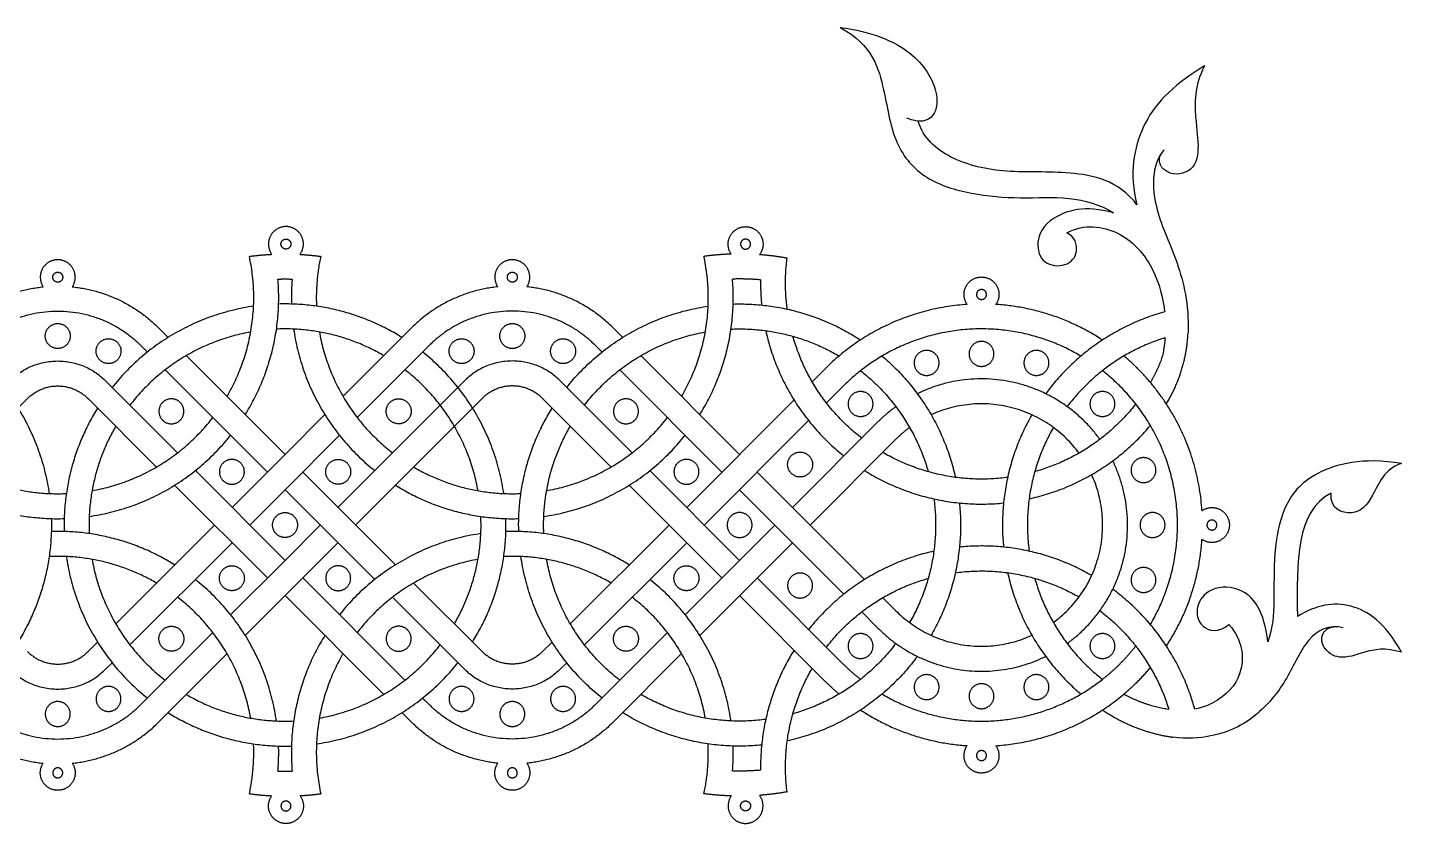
# Model space of a CAD drawing. Header units: millimetres. Extents: x -117 to 119, y -123 to 112.
# Drawn here: x -48 to 24.8, y -71.6 to -29.5 of the extents above; entities that cross this region are included whole.
import ezdxf

# ---------------------------------------------------------------- set-up
doc = ezdxf.new("R2010")
doc.units = ezdxf.units.MM
doc.header["$MEASUREMENT"] = 0
doc.layers.add('Layer 03', color=5, linetype='Continuous')

msp = doc.modelspace()

# ---------------------------------------------------------------- linework, layer by layer
at = {"layer": 'Layer 03'}
for p, q in [((-16.451, -45.866), (-16.955, -45.361)), ((-41.603, -46.639), (-41.946, -46.295)), ((-30.501, -50.101), (-26.695, -46.295)), ((-17.545, -46.639), (-17.889, -46.295)), ((-10.264, -52.053), (-15.489, -46.828)), ((-35.254, -52.987), (-40.662, -47.579)), ((-11.197, -52.987), (-16.605, -47.579)), ((-5.73, -47.52), (-6.422, -48.212)), ((-40.008, -51.968), (-43.814, -48.163)), ((-31.519, -54.854), (-24.828, -48.163)), ((-15.951, -51.968), (-19.757, -48.163)), ((-4.796, -48.453), (-5.67, -49.327)), ((-48.455, -49.601), (-47.951, -49.096)), ((-41.124, -52.72), (-44.747, -49.096)), ((-30.586, -55.788), (-23.894, -49.096)), ((-17.067, -52.72), (-20.69, -49.096)), ((-7.384, -49.174), (-13.065, -54.854)), ((-6.611, -50.268), (-12.131, -55.788)), ((-2.929, -50.321), (-7.462, -54.854)), ((-34.321, -53.921), (-31.442, -51.041)), ((-1.995, -51.255), (-6.529, -55.788)), ((-34.321, -52.053), (-37.122, -54.854)), ((-34.321, -57.656), (-39.067, -52.909)), ((-33.387, -52.987), (-28.48, -57.894)), ((-10.264, -57.656), (-15.01, -52.909)), ((-3.649, -58.668), (-9.33, -52.987)), ((-35.254, -58.589), (-40.162, -53.682)), ((-11.197, -58.589), (-16.105, -53.682)), ((-34.321, -53.921), (-36.188, -55.788)), ((-34.321, -53.921), (-29.574, -58.667)), ((-4.743, -59.441), (-10.264, -53.921)), ((-38.056, -55.788), (-43.281, -61.014)), ((-34.321, -57.656), (-32.453, -55.788)), ((-13.999, -55.788), (-19.224, -61.014)), ((-8.396, -55.788), (-13.143, -60.535)), ((-37.122, -56.722), (-42.53, -62.129)), ((-34.321, -59.523), (-31.519, -56.722)), ((-13.065, -56.722), (-18.472, -62.129)), ((-7.462, -56.722), (-12.37, -61.629)), ((-34.321, -57.656), (-37.2, -60.535)), ((-33.387, -58.589), (-27.979, -63.997)), ((-27.518, -58.856), (-23.894, -62.48)), ((-4.796, -63.123), (-9.33, -58.589)), ((-28.633, -59.608), (-24.828, -63.414)), ((-5.73, -64.057), (-10.264, -59.523)), ((-1.995, -60.322), (-2.687, -59.63)), ((-2.929, -61.255), (-3.803, -60.381)), ((-38.14, -61.475), (-41.946, -65.281)), ((-14.083, -61.475), (-17.889, -65.281)), ((-44.243, -61.976), (-44.747, -62.48)), ((-20.186, -61.976), (-20.69, -62.48)), ((-43.47, -63.07), (-43.814, -63.414)), ((-19.413, -63.07), (-19.757, -63.414)), ((-13.332, -62.591), (-16.955, -66.215)), ((-27.039, -64.938), (-26.695, -65.281))]:
    msp.add_line(p, q, dxfattribs=at)
for points in [[(-40.508, -45.866), (-41.012, -45.361)], [(-31.253, -48.985), (-27.629, -45.361)], [(-34.321, -52.053), (-39.546, -46.828)], [(-34.321, -52.053), (-32.215, -49.947)], [(-34.321, -59.523), (-36.427, -61.629)], [(-34.321, -59.523), (-29.095, -64.749)], [(-37.389, -62.591), (-41.012, -66.215)], [(-28.133, -65.711), (-27.629, -66.215)]]:
    msp.add_lwpolyline(points, dxfattribs=at)
for points in [[(-4.949, -29.475), (-3.235, -30.368), (-2.544, -32.943), (-2.127, -35.74), (-0.498, -37.575), (1.986, -38.323), (4.601, -38.546), (7.184, -38.369), (8.823, -38.839), (9.519, -39.276)], [(-4.949, -29.475), (-3.277, -29.671), (-0.866, -30.729), (0.307, -32.867), (0.142, -34.295), (-0.734, -34.565), (-1.407, -34.271)], [(14.332, -31.504), (12.477, -32.658), (10.826, -34.519), (10.346, -37.174), (10.764, -38.846)], [(9.519, -39.276), (8.031, -38.848), (5.985, -39.478), (5.356, -40.863), (5.753, -42.039), (7.053, -42.164), (7.742, -41.389), (7.48, -40.532), (7.055, -40.328)], [(24.766, -52.537), (22.716, -52.187), (19.876, -52.929), (18.432, -54.813), (17.986, -57.24), (18.036, -59.928), (17.962, -61.198), (17.688, -61.969)], [(24.766, -52.537), (23.859, -52.799), (23.234, -54.473), (22.293, -55.406), (20.956, -54.957), (21.047, -54.102)], [(21.047, -54.102), (19.155, -55.073), (19.23, -57.686), (19.256, -60.626)], [(17.688, -61.969), (17.501, -60.31), (16.414, -58.967), (14.569, -59.059), (13.811, -60.087), (14.047, -61.263), (15.073, -61.523), (15.636, -61.045)], [(24.76, -62.52), (23.91, -60.936), (22.065, -59.695), (20.268, -60.005), (19.256, -60.626)]]:
    msp.add_open_spline(points, degree=3, dxfattribs=at)
for points, knots in [([(14.332, -31.504), (13.791, -32.586), (13.84, -34.407), (14.091, -35.893), (13.794, -37.166), (12.623, -37.327), (12.201, -36.989)], [0, 0, 0, 0, 4.086959, 8.173919, 12.260878, 15.378787, 15.378787, 15.378787, 15.378787]), ([(10.764, -38.846), (9.775, -37.551), (7.103, -37.005), (3.854, -37.217), (0.886, -36.577), (-0.543, -35.323), (-0.82, -34.431)], [0, 0, 0, 0, 6.607253, 13.214507, 19.82176, 25.602762, 25.602762, 25.602762, 25.602762]), ([(12.179, -35.946), (11.511, -36.826), (11.602, -39.073), (12.878, -41.594), (13.511, -44.007), (13.474, -45.521), (13.468, -45.642)], [0, 0, 0, 0, 6.846884, 13.693768, 20.540653, 21.127565, 21.127565, 21.127565, 21.127565]), ([(7.055, -40.328), (7.979, -39.84), (9.95, -40.114), (11.635, -41.984), (12.113, -43.624), (12.22, -44.411), (12.232, -44.515)], [0, 0, 0, 0, 4.803241, 9.606483, 14.409724, 15.150677, 15.150677, 15.150677, 15.150677]), ([(12.253, -45.885), (12.246, -45.983), (12.205, -46.414), (12.134, -46.863), (11.965, -47.265)], [18.496491, 18.496491, 18.496491, 18.496491, 19.212965, 21.639705, 21.639705, 21.639705, 21.639705]), ([(21.686, -61.228), (20.928, -61.037), (19.713, -61.658), (18.79, -63.926), (17.282, -65.84), (15.409, -66.938), (13.415, -67.116), (12.67, -67.011)], [0, 0, 0, 0, 5.624632, 11.249264, 16.873897, 22.498529, 25.321606, 25.321606, 25.321606, 25.321606]), ([(15.636, -61.045), (16.359, -61.909), (16.498, -63.57), (15.555, -64.811), (14.337, -65.435), (13.823, -65.525)], [0, 0, 0, 0, 5.669668, 11.339337, 13.838508, 13.838508, 13.838508, 13.838508]), ([(24.76, -62.52), (23.91, -62.242), (22.718, -62.504), (21.638, -62.933), (20.83, -62.585), (20.609, -62.117)], [0, 0, 0, 0, 3.503169, 7.006338, 9.525148, 9.525148, 9.525148, 9.525148])]:
    msp.add_open_spline(points, degree=3, knots=knots, dxfattribs=at)
for points, weights in [([(12.201, -36.989), (11.741, -36.622), (12.056, -36.124)], [1, 0.745044843022, 1]), ([(-37.389, -48.985), (-35.362, -45.511), (-36.208, -41.578)], [1, 0.93236173421, 1]), ([(-36.208, -41.578), (-35.616, -41.5), (-35.02, -41.471)], [1, 0.999133517532, 1]), ([(-33.528, -41.476), (-32.979, -41.506), (-32.433, -41.578)], [1, 0.999263998825, 1]), ([(-32.433, -41.578), (-32.714, -42.882), (-32.655, -44.214)], [1, 0.991840254393, 1]), ([(-13.332, -48.985), (-11.305, -45.511), (-12.151, -41.578)], [1, 0.932361734501, 1]), ([(-10.706, -41.46), (-11.432, -41.483), (-12.151, -41.578)], [1, 0.99872056405, 1]), ([(-7.751, -41.675), (-8.477, -41.546), (-9.212, -41.492)], [1, 0.998680880206, 1]), ([(-7.742, -44.37), (-7.923, -43.023), (-7.751, -41.675)], [1, 0.991530166087, 1]), ([(-36.427, -49.947), (-34.371, -46.651), (-34.697, -42.78)], [1, 0.949002157959, 1]), ([(-34.697, -42.78), (-34.321, -42.769), (-33.944, -42.78)], [1, 0.999582073025, 1]), ([(-33.944, -42.78), (-34, -43.439), (-33.981, -44.1)], [1, 0.998404578607, 1]), ([(-12.37, -49.947), (-10.314, -46.651), (-10.64, -42.78)], [1, 0.949002158184, 1]), ([(-9.154, -42.822), (-9.896, -42.758), (-10.64, -42.78)], [1, 0.998367809342, 1]), ([(-9.154, -42.822), (-9.163, -43.489), (-9.097, -44.153)], [1, 0.998374943666, 1]), ([(-51.686, -45.361), (-49.789, -43.465), (-47.121, -43.19)], [1, 0.94225550569, 1]), ([(-45.578, -43.19), (-42.909, -43.465), (-41.012, -45.361)], [1, 0.942255505687, 1]), ([(-23.064, -43.19), (-25.732, -43.465), (-27.629, -45.361)], [1, 0.942255505688, 1]), ([(-16.955, -45.361), (-18.852, -43.465), (-21.521, -43.19)], [1, 0.942255505689, 1]), ([(-35.986, -44.214), (-40.58, -44.875), (-43.47, -48.506)], [1, 0.929469573049, 1]), ([(-28.133, -45.866), (-31.13, -43.997), (-34.661, -44.1)], [1, 0.957287208253, 1]), ([(-19.413, -48.506), (-16.523, -44.875), (-11.929, -44.214)], [1, 0.929469573073, 1]), ([(-10.604, -44.1), (-6.935, -43.993), (-3.863, -46.002)], [1, 0.954096555867, 1]), ([(1.778, -44.119), (-2.616, -44.406), (-5.73, -47.52)], [1, 0.935842031795, 1]), ([(8.939, -46.002), (6.356, -44.312), (3.274, -44.118)], [1, 0.966865599106, 1]), ([(-50.752, -46.295), (-46.349, -41.892), (-41.946, -46.295)], [1, 0.707106781187, 1]), ([(-17.889, -46.295), (-22.292, -41.892), (-26.695, -46.295)], [1, 0.707106781187, 1]), ([(12.232, -44.515), (8.335, -45.59), (5.934, -48.842)], [1, 0.945121515457, 1]), ([(-36.136, -45.575), (-40.081, -46.277), (-42.53, -49.447)], [1, 0.932851540625, 1]), ([(-29.095, -46.828), (-31.729, -45.292), (-34.775, -45.425)], [1, 0.95941375986, 1]), ([(-33.866, -45.425), (-33.205, -50.019), (-29.574, -52.909)], [1, 0.929469573033, 1]), ([(-32.505, -45.575), (-31.804, -49.52), (-28.633, -51.968)], [1, 0.932851540605, 1]), ([(-18.472, -49.447), (-16.023, -46.277), (-12.079, -45.575)], [1, 0.932851540652, 1]), ([(-10.718, -45.425), (-7.648, -45.291), (-5.001, -46.85)], [1, 0.958822288727, 1]), ([(-8.88, -45.508), (-7.986, -49.555), (-4.743, -52.136)], [1, 0.94255363808, 1]), ([(-3.803, -51.195), (-6.513, -49.101), (-7.444, -45.806)], [1, 0.949587499877, 1]), ([(7.801, -46.85), (0.882, -42.775), (-4.796, -48.453)], [1, 0.79074926578, 1]), ([(12.319, -49.379), (13.375, -47.658), (13.468, -45.642)], [1, 0.968351556339, 1]), ([(12.253, -45.885), (9.079, -46.875), (7.072, -49.525)], [1, 0.952283968561, 1]), ([(-51.096, -46.639), (-47.465, -49.529), (-46.804, -54.123)], [1, 0.929469573049, 1]), ([(-48.885, -48.163), (-46.349, -45.627), (-43.814, -48.163)], [1, 0.707106781187, 1]), ([(-22.746, -54.123), (-23.408, -49.529), (-27.039, -46.639)], [1, 0.929469573048, 1]), ([(-19.757, -48.163), (-22.292, -45.627), (-24.828, -48.163)], [1, 0.707106781187, 1]), ([(-2.725, -46.85), (0.301, -49.401), (1.155, -53.266)], [1, 0.947208231147, 1]), ([(14.207, -55.028), (13.883, -50.059), (10.077, -46.85)], [1, 0.92007602354, 1]), ([(11.965, -47.265), (11.751, -47.771), (11.476, -48.247)], [1, 0.998066138535, 1]), ([(-24.108, -53.972), (-24.809, -50.028), (-27.979, -47.579)], [1, 0.932851540621, 1]), ([(-3.863, -47.626), (-1.201, -49.713), (-0.281, -52.968)], [1, 0.950724027435, 1]), ([(11.477, -61.051), (16.083, -53.228), (8.939, -47.626)], [1, 0.752500703886, 1]), ([(-47.951, -49.096), (-46.349, -47.495), (-44.747, -49.096)], [1, 0.707106781187, 1]), ([(-20.69, -49.096), (-22.292, -47.495), (-23.894, -49.096)], [1, 0.707106781187, 1]), ([(8.802, -51.255), (4.987, -45.985), (-0.857, -48.842)], [1, 0.765193095298, 1]), ([(7.699, -51.984), (4.609, -47.792), (-0.128, -49.957)], [1, 0.776172418294, 1]), ([(10.701, -49.387), (8.613, -52.049), (5.358, -52.968)], [1, 0.950724027457, 1]), ([(-44.243, -49.601), (-46.112, -52.598), (-46.009, -56.128)], [1, 0.957287208252, 1]), ([(-44.533, -53.972), (-40.589, -53.271), (-38.14, -50.101)], [1, 0.932851540625, 1]), ([(-21.952, -56.128), (-22.055, -52.598), (-20.186, -49.601)], [1, 0.957287208251, 1]), ([(-20.476, -53.972), (-16.532, -53.271), (-14.083, -50.101)], [1, 0.932851540634, 1]), ([(-1.995, -49.525), (-2.494, -49.886), (-2.929, -50.321)], [1, 0.996847912012, 1]), ([(5.204, -49.957), (3.33, -53.215), (3.705, -56.955)], [1, 0.952031473677, 1]), ([(-43.281, -50.563), (-44.817, -53.196), (-44.684, -56.242)], [1, 0.959413759858, 1]), ([(-20.627, -56.242), (-20.76, -53.196), (-19.224, -50.563)], [1, 0.959413759855, 1]), ([(-1.266, -50.627), (-1.654, -50.914), (-1.995, -51.255)], [1, 0.997182254324, 1]), ([(6.342, -50.627), (4.59, -53.682), (5.06, -57.172)], [1, 0.946923360344, 1]), ([(5.06, -54.404), (8.925, -53.551), (11.477, -50.525)], [1, 0.947208231196, 1]), ([(-44.684, -55.334), (-40.09, -54.673), (-37.2, -51.041)], [1, 0.929469573049, 1]), ([(-20.627, -55.334), (-16.033, -54.673), (-13.143, -51.041)], [1, 0.929469573056, 1]), ([(3.922, -53.266), (0.391, -53.742), (-2.687, -51.947)], [1, 0.945759412604, 1]), ([(-51.575, -52.72), (-48.941, -54.256), (-45.895, -54.123)], [1, 0.959413759858, 1]), ([(-27.518, -52.72), (-24.884, -54.256), (-21.838, -54.123)], [1, 0.959413759853, 1]), ([(-3.649, -52.909), (-0.264, -55.019), (3.705, -54.621)], [1, 0.946441774275, 1]), ([(7.072, -62.051), (12.342, -58.237), (9.485, -52.393)], [1, 0.765193094978, 1]), ([(-52.537, -53.682), (-49.54, -55.551), (-46.009, -55.448)], [1, 0.957287208252, 1]), ([(-28.48, -53.682), (-25.483, -55.551), (-21.952, -55.448)], [1, 0.957287208247, 1]), ([(6.342, -60.949), (10.535, -57.859), (8.369, -53.122)], [1, 0.776172418012, 1]), ([(0.017, -54.404), (0.486, -57.894), (-1.266, -60.949)], [1, 0.946923360362, 1]), ([(1.371, -54.621), (1.747, -58.361), (-0.128, -61.619)], [1, 0.952031473696, 1]), ([(-46.689, -55.448), (-46.587, -58.979), (-48.455, -61.976)], [1, 0.957287208253, 1]), ([(-25.36, -61.014), (-23.824, -58.38), (-23.958, -55.334)], [1, 0.959413759862, 1]), ([(-24.398, -61.976), (-22.529, -58.979), (-22.632, -55.448)], [1, 0.957287208254, 1]), ([(-40.162, -57.894), (-43.159, -56.025), (-46.689, -56.128)], [1, 0.957287208253, 1]), ([(-23.958, -56.242), (-28.551, -56.904), (-31.442, -60.535)], [1, 0.929469573044, 1]), ([(-16.105, -57.894), (-19.102, -56.025), (-22.632, -56.128)], [1, 0.957287208258, 1]), ([(12.324, -62.189), (14.007, -59.616), (14.207, -56.549)], [1, 0.967135657511, 1]), ([(-41.124, -58.856), (-43.758, -57.32), (-46.804, -57.454)], [1, 0.95941375986, 1]), ([(-17.067, -58.856), (-19.7, -57.32), (-22.746, -57.454)], [1, 0.959413759865, 1]), ([(0.017, -57.172), (-4.03, -58.066), (-6.611, -61.308)], [1, 0.942553638346, 1]), ([(8.369, -58.454), (5.111, -56.58), (1.371, -56.955)], [1, 0.952031473644, 1]), ([(-45.895, -57.454), (-45.234, -62.047), (-41.603, -64.938)], [1, 0.929469573051, 1]), ([(-44.533, -57.604), (-43.832, -61.548), (-40.662, -63.997)], [1, 0.932851540628, 1]), ([(-24.108, -57.604), (-28.052, -58.305), (-30.501, -61.475)], [1, 0.932851540619, 1]), ([(-17.545, -64.938), (-21.177, -62.047), (-21.838, -57.454)], [1, 0.929469573052, 1]), ([(-16.605, -63.997), (-19.775, -61.548), (-20.476, -57.604)], [1, 0.932851540633, 1]), ([(-34.775, -66.151), (-35.436, -61.557), (-39.067, -58.667)], [1, 0.929469573051, 1]), ([(-10.718, -66.151), (-11.379, -61.557), (-15.01, -58.667)], [1, 0.929469573069, 1]), ([(-5.67, -62.249), (-3.577, -59.539), (-0.281, -58.608)], [1, 0.949587499877, 1]), ([(1.155, -58.31), (4.645, -57.84), (7.699, -59.592)], [1, 0.946923360299, 1]), ([(3.922, -58.31), (4.776, -62.175), (7.801, -64.727)], [1, 0.947208231177, 1]), ([(5.358, -58.608), (6.278, -61.863), (8.939, -63.951)], [1, 0.950724027466, 1]), ([(-36.136, -66.001), (-36.838, -62.057), (-40.008, -59.608)], [1, 0.932851540628, 1]), ([(-12.079, -66.001), (-12.781, -62.057), (-15.951, -59.608)], [1, 0.932851540651, 1]), ([(13.823, -65.525), (12.757, -61.6), (9.485, -59.184)], [1, 0.944499450586, 1]), ([(-1.995, -60.322), (1.154, -63.471), (5.204, -61.619)], [1, 0.821293846761, 1]), ([(8.802, -60.322), (11.46, -62.336), (12.447, -65.522)], [1, 0.951997604418, 1]), ([(-32.215, -61.629), (-34.27, -64.926), (-33.944, -68.797)], [1, 0.949002157945, 1]), ([(-2.929, -61.255), (0.974, -65.159), (5.934, -62.735)], [1, 0.813865957421, 1]), ([(-47.951, -62.48), (-46.349, -64.082), (-44.747, -62.48)], [1, 0.707106781187, 1]), ([(-32.505, -66.001), (-28.561, -65.3), (-26.112, -62.129)], [1, 0.932851540599, 1]), ([(-20.69, -62.48), (-22.292, -64.082), (-23.894, -62.48)], [1, 0.707106781187, 1]), ([(-7.384, -62.403), (-9.202, -65.319), (-9.154, -68.755)], [1, 0.959429368742, 1]), ([(-1.995, -62.051), (-4.096, -64.825), (-7.444, -65.771)], [1, 0.948092513558, 1]), ([(8.939, -63.951), (9.927, -63.176), (10.701, -62.189)], [1, 0.992765209313, 1]), ([(-31.253, -62.591), (-33.279, -66.066), (-32.433, -69.998)], [1, 0.932361734188, 1]), ([(-32.655, -67.362), (-28.061, -66.701), (-25.171, -63.07)], [1, 0.929469573026, 1]), ([(-0.857, -62.735), (-3.461, -66.261), (-7.742, -67.206)], [1, 0.936361641751, 1]), ([(-4.796, -63.123), (-4.354, -63.565), (-3.863, -63.951)], [1, 0.998189663665, 1]), ([(-48.885, -63.414), (-46.349, -65.949), (-43.814, -63.414)], [1, 0.707106781187, 1]), ([(-19.757, -63.414), (-22.292, -65.949), (-24.828, -63.414)], [1, 0.707106781187, 1]), ([(-7.751, -69.901), (-8.196, -66.407), (-6.422, -63.365)], [1, 0.946906426148, 1]), ([(-2.725, -64.727), (3.372, -68.316), (8.939, -63.951)], [1, 0.826134784207, 1]), ([(10.077, -64.727), (10.837, -64.086), (11.477, -63.327)], [1, 0.996412338113, 1]), ([(-5.73, -64.057), (-5.38, -64.407), (-5.001, -64.727)], [1, 0.999102681936, 1]), ([(-50.752, -65.281), (-46.349, -69.684), (-41.946, -65.281)], [1, 0.707106781187, 1]), ([(-39.546, -64.749), (-36.912, -66.285), (-33.866, -66.151)], [1, 0.959413759879, 1]), ([(-17.889, -65.281), (-22.292, -69.684), (-26.695, -65.281)], [1, 0.707106781187, 1]), ([(-8.88, -66.068), (-12.411, -66.544), (-15.489, -64.749)], [1, 0.945759412346, 1]), ([(3.274, -67.458), (7.127, -67.216), (10.077, -64.727)], [1, 0.949596797418, 1]), ([(10.08, -64.724), (11.188, -65.348), (12.447, -65.522)], [1, 0.982408837026, 1]), ([(-40.508, -65.711), (-37.511, -67.579), (-33.981, -67.477)], [1, 0.957287208271, 1]), ([(-9.097, -67.423), (-13.066, -67.821), (-16.451, -65.711)], [1, 0.946441774114, 1]), ([(-3.863, -65.574), (-1.29, -67.257), (1.778, -67.457)], [1, 0.967135657373, 1]), ([(8.939, -65.574), (9.228, -65.763), (9.527, -65.934)], [1, 0.999565087335, 1]), ([(9.527, -65.934), (10.995, -66.775), (12.67, -67.011)], [1, 0.981970932471, 1]), ([(-51.686, -66.215), (-49.789, -68.112), (-47.121, -68.386)], [1, 0.94225550569, 1]), ([(-45.578, -68.386), (-42.909, -68.112), (-41.012, -66.215)], [1, 0.942255505687, 1]), ([(-23.064, -68.386), (-25.732, -68.112), (-27.629, -66.215)], [1, 0.942255505688, 1]), ([(-16.955, -66.215), (-18.852, -68.112), (-21.521, -68.386)], [1, 0.942255505689, 1]), ([(-36.208, -69.998), (-35.928, -68.694), (-35.986, -67.362)], [1, 0.991840254393, 1]), ([(-34.697, -68.797), (-34.641, -68.138), (-34.661, -67.477)], [1, 0.998404578607, 1]), ([(-12.151, -69.998), (-11.871, -68.694), (-11.929, -67.362)], [1, 0.991840254321, 1]), ([(-10.64, -68.797), (-10.584, -68.138), (-10.604, -67.477)], [1, 0.998404578578, 1]), ([(-34.697, -68.797), (-34.321, -68.808), (-33.944, -68.797)], [1, 0.999582073025, 1]), ([(-9.154, -68.755), (-9.896, -68.818), (-10.64, -68.797)], [1, 0.998367809342, 1]), ([(-36.208, -69.998), (-35.616, -70.077), (-35.02, -70.106)], [1, 0.999133517532, 1]), ([(-33.528, -70.101), (-32.979, -70.07), (-32.433, -69.998)], [1, 0.999263998825, 1]), ([(-10.706, -70.116), (-11.432, -70.093), (-12.151, -69.998)], [1, 0.99872056405, 1]), ([(-7.751, -69.901), (-8.477, -70.03), (-9.212, -70.084)], [1, 0.998680880206, 1])]:
    msp.add_rational_spline(points, weights, degree=2, dxfattribs=at)
for points, weights, knots in [([(-33.528, -41.476), (-33.191, -41.019), (-33.446, -40.512), (-33.702, -40.005), (-34.269, -40.003), (-34.837, -40.001), (-35.095, -40.506), (-35.354, -41.012), (-35.02, -41.471)], [1, 0.85217881335, 1, 0.85217881335, 1, 0.85217881335, 1, 0.85217881335, 1], [9.81328, 9.81328, 9.81328, 11.758218, 11.758218, 13.703156, 13.703156, 15.648094, 15.648094, 17.593032, 17.593032, 17.593032]), ([(-34.008, -40.927), (-34.008, -40.663), (-34.272, -40.663), (-34.536, -40.663), (-34.536, -40.927), (-34.536, -41.191), (-34.272, -41.191), (-34.008, -41.191), (-34.008, -40.927)], [1, 0.707106781187, 1, 0.707106781187, 1, 0.707106781187, 1, 0.707106781187, 1], [0, 0, 0, 0.785398, 0.785398, 1.570796, 1.570796, 2.356194, 2.356194, 3.141593, 3.141593, 3.141593]), ([(-10.706, -41.46), (-11.03, -40.995), (-10.762, -40.496), (-10.495, -39.996), (-9.928, -40.008), (-9.361, -40.02), (-9.115, -40.531), (-8.869, -41.041), (-9.212, -41.492)], [1, 0.852499673057, 1, 0.852499673057, 1, 0.852499673057, 1, 0.852499673057, 1], [9.931364, 9.931364, 9.931364, 11.856531, 11.856531, 13.781697, 13.781697, 15.706864, 15.706864, 17.63203, 17.63203, 17.63203]), ([(-10.212, -40.932), (-10.212, -40.668), (-9.948, -40.668), (-9.683, -40.668), (-9.683, -40.932), (-9.683, -41.196), (-9.948, -41.196), (-10.212, -41.196), (-10.212, -40.932)], [1, 0.707106781187, 1, 0.707106781187, 1, 0.707106781187, 1, 0.707106781187, 1], [0, 0, 0, 0.785398, 0.785398, 1.570796, 1.570796, 2.356194, 2.356194, 3.141593, 3.141593, 3.141593]), ([(-45.578, -43.19), (-45.274, -42.729), (-45.535, -42.243), (-45.797, -41.757), (-46.349, -41.757), (-46.901, -41.757), (-47.163, -42.243), (-47.425, -42.729), (-47.121, -43.19)], [1, 0.858480157154, 1, 0.858480157154, 1, 0.858480157154, 1, 0.858480157154, 1], [9.974985, 9.974985, 9.974985, 11.859726, 11.859726, 13.744468, 13.744468, 15.629209, 15.629209, 17.513951, 17.513951, 17.513951]), ([(-21.521, -43.19), (-21.216, -42.729), (-21.478, -42.243), (-21.74, -41.757), (-22.292, -41.757), (-22.844, -41.757), (-23.106, -42.243), (-23.368, -42.729), (-23.064, -43.19)], [1, 0.858480157154, 1, 0.858480157154, 1, 0.858480157154, 1, 0.858480157154, 1], [9.974985, 9.974985, 9.974985, 11.859726, 11.859726, 13.744468, 13.744468, 15.629209, 15.629209, 17.513951, 17.513951, 17.513951]), ([(-46.085, -42.681), (-46.085, -42.417), (-46.349, -42.417), (-46.613, -42.417), (-46.613, -42.681), (-46.613, -42.945), (-46.349, -42.945), (-46.085, -42.945), (-46.085, -42.681)], [1, 0.707106781187, 1, 0.707106781187, 1, 0.707106781187, 1, 0.707106781187, 1], [0, 0, 0, 0.785398, 0.785398, 1.570796, 1.570796, 2.356194, 2.356194, 3.141593, 3.141593, 3.141593]), ([(-22.028, -42.681), (-22.028, -42.417), (-22.292, -42.417), (-22.556, -42.417), (-22.556, -42.681), (-22.556, -42.945), (-22.292, -42.945), (-22.028, -42.945), (-22.028, -42.681)], [1, 0.707106781187, 1, 0.707106781187, 1, 0.707106781187, 1, 0.707106781187, 1], [0, 0, 0, 0.785398, 0.785398, 1.570796, 1.570796, 2.356194, 2.356194, 3.141593, 3.141593, 3.141593]), ([(1.778, -44.119), (1.46, -43.66), (1.72, -43.165), (1.979, -42.67), (2.538, -42.67), (3.097, -42.67), (3.357, -43.165), (3.617, -43.66), (3.299, -44.119)], [1, 0.855733986994, 1, 0.855733986994, 1, 0.855733986994, 1, 0.855733986994, 1], [9.937668, 9.937668, 9.937668, 11.841068, 11.841068, 13.744468, 13.744468, 15.647868, 15.647868, 17.551268, 17.551268, 17.551268]), ([(2.274, -43.594), (2.274, -43.33), (2.538, -43.33), (2.802, -43.33), (2.802, -43.594), (2.802, -43.858), (2.538, -43.858), (2.274, -43.858), (2.274, -43.594)], [1, 0.707106781187, 1, 0.707106781187, 1, 0.707106781187, 1, 0.707106781187, 1], [0, 0, 0, 0.785398, 0.785398, 1.570796, 1.570796, 2.356194, 2.356194, 3.141593, 3.141593, 3.141593]), ([(-46.349, -45.132), (-47.01, -45.132), (-47.01, -45.792), (-47.01, -46.452), (-46.349, -46.452), (-45.689, -46.452), (-45.689, -45.792), (-45.689, -45.132), (-46.349, -45.132)], [1, 0.707106781187, 1, 0.707106781187, 1, 0.707106781187, 1, 0.707106781187, 1], [0, 0, 0, 1.963495, 1.963495, 3.926991, 3.926991, 5.890486, 5.890486, 7.853982, 7.853982, 7.853982]), ([(-22.292, -45.132), (-22.952, -45.132), (-22.952, -45.792), (-22.952, -46.452), (-22.292, -46.452), (-21.632, -46.452), (-21.632, -45.792), (-21.632, -45.132), (-22.292, -45.132)], [1, 0.707106781187, 1, 0.707106781187, 1, 0.707106781187, 1, 0.707106781187, 1], [0, 0, 0, 1.963495, 1.963495, 3.926991, 3.926991, 5.890486, 5.890486, 7.853982, 7.853982, 7.853982]), ([(-43.663, -45.933), (-44.323, -45.933), (-44.323, -46.593), (-44.323, -47.253), (-43.663, -47.253), (-43.002, -47.253), (-43.002, -46.593), (-43.002, -45.933), (-43.663, -45.933)], [1, 0.707106781187, 1, 0.707106781187, 1, 0.707106781187, 1, 0.707106781187, 1], [0, 0, 0, 1.963495, 1.963495, 3.926991, 3.926991, 5.890486, 5.890486, 7.853982, 7.853982, 7.853982]), ([(-24.979, -45.933), (-25.639, -45.933), (-25.639, -46.593), (-25.639, -47.253), (-24.979, -47.253), (-24.318, -47.253), (-24.318, -46.593), (-24.318, -45.933), (-24.979, -45.933)], [1, 0.707106781187, 1, 0.707106781187, 1, 0.707106781187, 1, 0.707106781187, 1], [0, 0, 0, 1.963495, 1.963495, 3.926991, 3.926991, 5.890486, 5.890486, 7.853982, 7.853982, 7.853982]), ([(-19.606, -45.933), (-20.266, -45.933), (-20.266, -46.593), (-20.266, -47.253), (-19.606, -47.253), (-18.945, -47.253), (-18.945, -46.593), (-18.945, -45.933), (-19.606, -45.933)], [1, 0.707106781187, 1, 0.707106781187, 1, 0.707106781187, 1, 0.707106781187, 1], [0, 0, 0, 1.963495, 1.963495, 3.926991, 3.926991, 5.890486, 5.890486, 7.853982, 7.853982, 7.853982]), ([(2.538, -47.396), (1.878, -47.396), (1.878, -46.736), (1.878, -46.076), (2.538, -46.076), (3.199, -46.076), (3.199, -46.736), (3.199, -47.396), (2.538, -47.396)], [1, 0.707106781187, 1, 0.707106781187, 1, 0.707106781187, 1, 0.707106781187, 1], [0, 0, 0, 1.963495, 1.963495, 3.926991, 3.926991, 5.890486, 5.890486, 7.853982, 7.853982, 7.853982]), ([(-0.367, -47.875), (-1.027, -47.875), (-1.027, -47.215), (-1.027, -46.554), (-0.367, -46.554), (0.293, -46.554), (0.293, -47.215), (0.293, -47.875), (-0.367, -47.875)], [1, 0.707106781187, 1, 0.707106781187, 1, 0.707106781187, 1, 0.707106781187, 1], [0, 0, 0, 1.963495, 1.963495, 3.926991, 3.926991, 5.890486, 5.890486, 7.853982, 7.853982, 7.853982]), ([(5.444, -47.875), (4.783, -47.875), (4.783, -47.215), (4.783, -46.554), (5.444, -46.554), (6.104, -46.554), (6.104, -47.215), (6.104, -47.875), (5.444, -47.875)], [1, 0.707106781187, 1, 0.707106781187, 1, 0.707106781187, 1, 0.707106781187, 1], [0, 0, 0, 1.963495, 1.963495, 3.926991, 3.926991, 5.890486, 5.890486, 7.853982, 7.853982, 7.853982]), ([(-40.335, -49.114), (-39.675, -49.114), (-39.675, -49.774), (-39.675, -50.434), (-40.335, -50.434), (-40.995, -50.434), (-40.995, -49.774), (-40.995, -49.114), (-40.335, -49.114)], [1, 0.707106781187, 1, 0.707106781187, 1, 0.707106781187, 1, 0.707106781187, 1], [0, 0, 0, 1.963495, 1.963495, 3.926991, 3.926991, 5.890486, 5.890486, 7.853982, 7.853982, 7.853982]), ([(-28.306, -49.114), (-28.967, -49.114), (-28.967, -49.774), (-28.967, -50.434), (-28.306, -50.434), (-27.646, -50.434), (-27.646, -49.774), (-27.646, -49.114), (-28.306, -49.114)], [1, 0.707106781187, 1, 0.707106781187, 1, 0.707106781187, 1, 0.707106781187, 1], [0, 0, 0, 1.963495, 1.963495, 3.926991, 3.926991, 5.890486, 5.890486, 7.853982, 7.853982, 7.853982]), ([(-16.278, -49.114), (-15.618, -49.114), (-15.618, -49.774), (-15.618, -50.434), (-16.278, -50.434), (-16.938, -50.434), (-16.938, -49.774), (-16.938, -49.114), (-16.278, -49.114)], [1, 0.707106781187, 1, 0.707106781187, 1, 0.707106781187, 1, 0.707106781187, 1], [0, 0, 0, 1.963495, 1.963495, 3.926991, 3.926991, 5.890486, 5.890486, 7.853982, 7.853982, 7.853982]), ([(-3.202, -49.387), (-3.202, -50.047), (-3.863, -50.047), (-4.523, -50.047), (-4.523, -49.387), (-4.523, -48.727), (-3.863, -48.727), (-3.202, -48.727), (-3.202, -49.387)], [1, 0.707106781187, 1, 0.707106781187, 1, 0.707106781187, 1, 0.707106781187, 1], [0, 0, 0, 1.963495, 1.963495, 3.926991, 3.926991, 5.890486, 5.890486, 7.853982, 7.853982, 7.853982]), ([(8.939, -50.047), (8.279, -50.047), (8.279, -49.387), (8.279, -48.727), (8.939, -48.727), (9.6, -48.727), (9.6, -49.387), (9.6, -50.047), (8.939, -50.047)], [1, 0.707106781187, 1, 0.707106781187, 1, 0.707106781187, 1, 0.707106781187, 1], [0, 0, 0, 1.963495, 1.963495, 3.926991, 3.926991, 5.890486, 5.890486, 7.853982, 7.853982, 7.853982]), ([(-37.134, -52.314), (-36.474, -52.314), (-36.474, -52.974), (-36.474, -53.635), (-37.134, -53.635), (-37.795, -53.635), (-37.795, -52.974), (-37.795, -52.314), (-37.134, -52.314)], [1, 0.707106781187, 1, 0.707106781187, 1, 0.707106781187, 1, 0.707106781187, 1], [0, 0, 0, 1.963495, 1.963495, 3.926991, 3.926991, 5.890486, 5.890486, 7.853982, 7.853982, 7.853982]), ([(-31.507, -52.314), (-32.167, -52.314), (-32.167, -52.974), (-32.167, -53.635), (-31.507, -53.635), (-30.847, -53.635), (-30.847, -52.974), (-30.847, -52.314), (-31.507, -52.314)], [1, 0.707106781187, 1, 0.707106781187, 1, 0.707106781187, 1, 0.707106781187, 1], [0, 0, 0, 1.963495, 1.963495, 3.926991, 3.926991, 5.890486, 5.890486, 7.853982, 7.853982, 7.853982]), ([(-13.077, -52.314), (-12.417, -52.314), (-12.417, -52.974), (-12.417, -53.635), (-13.077, -53.635), (-13.738, -53.635), (-13.738, -52.974), (-13.738, -52.314), (-13.077, -52.314)], [1, 0.707106781187, 1, 0.707106781187, 1, 0.707106781187, 1, 0.707106781187, 1], [0, 0, 0, 1.963495, 1.963495, 3.926991, 3.926991, 5.890486, 5.890486, 7.853982, 7.853982, 7.853982]), ([(-7.063, -53.248), (-6.403, -53.248), (-6.403, -52.588), (-6.403, -51.927), (-7.063, -51.927), (-7.723, -51.927), (-7.723, -52.588), (-7.723, -53.248), (-7.063, -53.248)], [1, 0.707106781187, 1, 0.707106781187, 1, 0.707106781187, 1, 0.707106781187, 1], [0, 0, 0, 1.963495, 1.963495, 3.926991, 3.926991, 5.890486, 5.890486, 7.853982, 7.853982, 7.853982]), ([(10.452, -52.883), (10.452, -52.223), (11.112, -52.223), (11.772, -52.223), (11.772, -52.883), (11.772, -53.543), (11.112, -53.543), (10.452, -53.543), (10.452, -52.883)], [1, 0.707106781187, 1, 0.707106781187, 1, 0.707106781187, 1, 0.707106781187, 1], [0, 0, 0, 1.963495, 1.963495, 3.926991, 3.926991, 5.890486, 5.890486, 7.853982, 7.853982, 7.853982]), ([(-34.321, -55.128), (-34.981, -55.128), (-34.981, -55.788), (-34.981, -56.448), (-34.321, -56.448), (-33.66, -56.448), (-33.66, -55.788), (-33.66, -55.128), (-34.321, -55.128)], [1, 0.707106781187, 1, 0.707106781187, 1, 0.707106781187, 1, 0.707106781187, 1], [0, 0, 0, 1.963495, 1.963495, 3.926991, 3.926991, 5.890486, 5.890486, 7.853982, 7.853982, 7.853982]), ([(-10.264, -55.128), (-9.603, -55.128), (-9.603, -55.788), (-9.603, -56.448), (-10.264, -56.448), (-10.924, -56.448), (-10.924, -55.788), (-10.924, -55.128), (-10.264, -55.128)], [1, 0.707106781187, 1, 0.707106781187, 1, 0.707106781187, 1, 0.707106781187, 1], [0, 0, 0, 1.963495, 1.963495, 3.926991, 3.926991, 5.890486, 5.890486, 7.853982, 7.853982, 7.853982]), ([(10.931, -55.788), (10.931, -55.128), (11.591, -55.128), (12.251, -55.128), (12.251, -55.788), (12.251, -56.448), (11.591, -56.448), (10.931, -56.448), (10.931, -55.788)], [1, 0.707106781187, 1, 0.707106781187, 1, 0.707106781187, 1, 0.707106781187, 1], [0, 0, 0, 1.963495, 1.963495, 3.926991, 3.926991, 5.890486, 5.890486, 7.853982, 7.853982, 7.853982]), ([(14.207, -55.028), (14.667, -54.71), (15.162, -54.97), (15.657, -55.229), (15.657, -55.788), (15.657, -56.347), (15.162, -56.607), (14.667, -56.866), (14.207, -56.549)], [1, 0.855733986994, 1, 0.855733986994, 1, 0.855733986994, 1, 0.855733986994, 1], [9.937668, 9.937668, 9.937668, 11.841068, 11.841068, 13.744468, 13.744468, 15.647868, 15.647868, 17.551268, 17.551268, 17.551268]), ([(14.732, -55.524), (14.997, -55.524), (14.997, -55.788), (14.997, -56.052), (14.732, -56.052), (14.468, -56.052), (14.468, -55.788), (14.468, -55.524), (14.732, -55.524)], [1, 0.707106781187, 1, 0.707106781187, 1, 0.707106781187, 1, 0.707106781187, 1], [0, 0, 0, 0.785398, 0.785398, 1.570796, 1.570796, 2.356194, 2.356194, 3.141593, 3.141593, 3.141593]), ([(-37.134, -59.262), (-36.474, -59.262), (-36.474, -58.602), (-36.474, -57.942), (-37.134, -57.942), (-37.795, -57.942), (-37.795, -58.602), (-37.795, -59.262), (-37.134, -59.262)], [1, 0.707106781187, 1, 0.707106781187, 1, 0.707106781187, 1, 0.707106781187, 1], [0, 0, 0, 1.963495, 1.963495, 3.926991, 3.926991, 5.890486, 5.890486, 7.853982, 7.853982, 7.853982]), ([(-31.507, -59.262), (-32.167, -59.262), (-32.167, -58.602), (-32.167, -57.942), (-31.507, -57.942), (-30.847, -57.942), (-30.847, -58.602), (-30.847, -59.262), (-31.507, -59.262)], [1, 0.707106781187, 1, 0.707106781187, 1, 0.707106781187, 1, 0.707106781187, 1], [0, 0, 0, 1.963495, 1.963495, 3.926991, 3.926991, 5.890486, 5.890486, 7.853982, 7.853982, 7.853982]), ([(-13.077, -59.262), (-12.417, -59.262), (-12.417, -58.602), (-12.417, -57.942), (-13.077, -57.942), (-13.738, -57.942), (-13.738, -58.602), (-13.738, -59.262), (-13.077, -59.262)], [1, 0.707106781187, 1, 0.707106781187, 1, 0.707106781187, 1, 0.707106781187, 1], [0, 0, 0, 1.963495, 1.963495, 3.926991, 3.926991, 5.890486, 5.890486, 7.853982, 7.853982, 7.853982]), ([(10.452, -58.694), (10.452, -58.033), (11.112, -58.033), (11.772, -58.033), (11.772, -58.694), (11.772, -59.354), (11.112, -59.354), (10.452, -59.354), (10.452, -58.694)], [1, 0.707106781187, 1, 0.707106781187, 1, 0.707106781187, 1, 0.707106781187, 1], [0, 0, 0, 1.963495, 1.963495, 3.926991, 3.926991, 5.890486, 5.890486, 7.853982, 7.853982, 7.853982]), ([(-7.063, -58.328), (-6.403, -58.328), (-6.403, -58.989), (-6.403, -59.649), (-7.063, -59.649), (-7.723, -59.649), (-7.723, -58.989), (-7.723, -58.328), (-7.063, -58.328)], [1, 0.707106781187, 1, 0.707106781187, 1, 0.707106781187, 1, 0.707106781187, 1], [0, 0, 0, 1.963495, 1.963495, 3.926991, 3.926991, 5.890486, 5.890486, 7.853982, 7.853982, 7.853982]), ([(-40.335, -62.463), (-39.675, -62.463), (-39.675, -61.802), (-39.675, -61.142), (-40.335, -61.142), (-40.995, -61.142), (-40.995, -61.802), (-40.995, -62.463), (-40.335, -62.463)], [1, 0.707106781187, 1, 0.707106781187, 1, 0.707106781187, 1, 0.707106781187, 1], [0, 0, 0, 1.963495, 1.963495, 3.926991, 3.926991, 5.890486, 5.890486, 7.853982, 7.853982, 7.853982]), ([(-28.306, -62.463), (-28.967, -62.463), (-28.967, -61.802), (-28.967, -61.142), (-28.306, -61.142), (-27.646, -61.142), (-27.646, -61.802), (-27.646, -62.463), (-28.306, -62.463)], [1, 0.707106781187, 1, 0.707106781187, 1, 0.707106781187, 1, 0.707106781187, 1], [0, 0, 0, 1.963495, 1.963495, 3.926991, 3.926991, 5.890486, 5.890486, 7.853982, 7.853982, 7.853982]), ([(-16.278, -62.463), (-15.618, -62.463), (-15.618, -61.802), (-15.618, -61.142), (-16.278, -61.142), (-16.938, -61.142), (-16.938, -61.802), (-16.938, -62.463), (-16.278, -62.463)], [1, 0.707106781187, 1, 0.707106781187, 1, 0.707106781187, 1, 0.707106781187, 1], [0, 0, 0, 1.963495, 1.963495, 3.926991, 3.926991, 5.890486, 5.890486, 7.853982, 7.853982, 7.853982]), ([(-3.863, -61.529), (-3.202, -61.529), (-3.202, -62.189), (-3.202, -62.849), (-3.863, -62.849), (-4.523, -62.849), (-4.523, -62.189), (-4.523, -61.529), (-3.863, -61.529)], [1, 0.707106781187, 1, 0.707106781187, 1, 0.707106781187, 1, 0.707106781187, 1], [0, 0, 0, 1.963495, 1.963495, 3.926991, 3.926991, 5.890486, 5.890486, 7.853982, 7.853982, 7.853982]), ([(8.279, -62.189), (8.279, -61.529), (8.939, -61.529), (9.6, -61.529), (9.6, -62.189), (9.6, -62.849), (8.939, -62.849), (8.279, -62.849), (8.279, -62.189)], [1, 0.707106781187, 1, 0.707106781187, 1, 0.707106781187, 1, 0.707106781187, 1], [0, 0, 0, 1.963495, 1.963495, 3.926991, 3.926991, 5.890486, 5.890486, 7.853982, 7.853982, 7.853982]), ([(20.609, -62.117), (20.457, -61.795), (20.641, -61.491), (20.825, -61.187), (21.18, -61.173)], [1, 0.88087979829, 1, 0.88087979829, 1], [0, 0, 0, 1.235298, 1.235298, 2.470596, 2.470596, 2.470596]), ([(-0.367, -63.701), (0.293, -63.701), (0.293, -64.362), (0.293, -65.022), (-0.367, -65.022), (-1.027, -65.022), (-1.027, -64.362), (-1.027, -63.701), (-0.367, -63.701)], [1, 0.707106781187, 1, 0.707106781187, 1, 0.707106781187, 1, 0.707106781187, 1], [0, 0, 0, 1.963495, 1.963495, 3.926991, 3.926991, 5.890486, 5.890486, 7.853982, 7.853982, 7.853982]), ([(5.444, -63.701), (6.104, -63.701), (6.104, -64.362), (6.104, -65.022), (5.444, -65.022), (4.783, -65.022), (4.783, -64.362), (4.783, -63.701), (5.444, -63.701)], [1, 0.707106781187, 1, 0.707106781187, 1, 0.707106781187, 1, 0.707106781187, 1], [0, 0, 0, 1.963495, 1.963495, 3.926991, 3.926991, 5.890486, 5.890486, 7.853982, 7.853982, 7.853982]), ([(-43.663, -65.644), (-44.323, -65.644), (-44.323, -64.984), (-44.323, -64.323), (-43.663, -64.323), (-43.002, -64.323), (-43.002, -64.984), (-43.002, -65.644), (-43.663, -65.644)], [1, 0.707106781187, 1, 0.707106781187, 1, 0.707106781187, 1, 0.707106781187, 1], [0, 0, 0, 1.963495, 1.963495, 3.926991, 3.926991, 5.890486, 5.890486, 7.853982, 7.853982, 7.853982]), ([(-24.979, -65.644), (-25.639, -65.644), (-25.639, -64.984), (-25.639, -64.323), (-24.979, -64.323), (-24.318, -64.323), (-24.318, -64.984), (-24.318, -65.644), (-24.979, -65.644)], [1, 0.707106781187, 1, 0.707106781187, 1, 0.707106781187, 1, 0.707106781187, 1], [0, 0, 0, 1.963495, 1.963495, 3.926991, 3.926991, 5.890486, 5.890486, 7.853982, 7.853982, 7.853982]), ([(-19.606, -65.644), (-20.266, -65.644), (-20.266, -64.984), (-20.266, -64.323), (-19.606, -64.323), (-18.945, -64.323), (-18.945, -64.984), (-18.945, -65.644), (-19.606, -65.644)], [1, 0.707106781187, 1, 0.707106781187, 1, 0.707106781187, 1, 0.707106781187, 1], [0, 0, 0, 1.963495, 1.963495, 3.926991, 3.926991, 5.890486, 5.890486, 7.853982, 7.853982, 7.853982]), ([(2.538, -64.18), (3.199, -64.18), (3.199, -64.841), (3.199, -65.501), (2.538, -65.501), (1.878, -65.501), (1.878, -64.841), (1.878, -64.18), (2.538, -64.18)], [1, 0.707106781187, 1, 0.707106781187, 1, 0.707106781187, 1, 0.707106781187, 1], [0, 0, 0, 1.963495, 1.963495, 3.926991, 3.926991, 5.890486, 5.890486, 7.853982, 7.853982, 7.853982]), ([(-46.349, -66.445), (-47.01, -66.445), (-47.01, -65.784), (-47.01, -65.124), (-46.349, -65.124), (-45.689, -65.124), (-45.689, -65.784), (-45.689, -66.445), (-46.349, -66.445)], [1, 0.707106781187, 1, 0.707106781187, 1, 0.707106781187, 1, 0.707106781187, 1], [0, 0, 0, 1.963495, 1.963495, 3.926991, 3.926991, 5.890486, 5.890486, 7.853982, 7.853982, 7.853982]), ([(-22.292, -66.445), (-22.952, -66.445), (-22.952, -65.784), (-22.952, -65.124), (-22.292, -65.124), (-21.632, -65.124), (-21.632, -65.784), (-21.632, -66.445), (-22.292, -66.445)], [1, 0.707106781187, 1, 0.707106781187, 1, 0.707106781187, 1, 0.707106781187, 1], [0, 0, 0, 1.963495, 1.963495, 3.926991, 3.926991, 5.890486, 5.890486, 7.853982, 7.853982, 7.853982]), ([(3.299, -67.457), (3.617, -67.917), (3.357, -68.412), (3.097, -68.907), (2.538, -68.907), (1.979, -68.907), (1.72, -68.412), (1.46, -67.917), (1.778, -67.457)], [1, 0.855733986994, 1, 0.855733986994, 1, 0.855733986994, 1, 0.855733986994, 1], [9.937668, 9.937668, 9.937668, 11.841068, 11.841068, 13.744468, 13.744468, 15.647868, 15.647868, 17.551268, 17.551268, 17.551268]), ([(2.802, -67.982), (2.802, -68.246), (2.538, -68.246), (2.274, -68.246), (2.274, -67.982), (2.274, -67.718), (2.538, -67.718), (2.802, -67.718), (2.802, -67.982)], [1, 0.707106781187, 1, 0.707106781187, 1, 0.707106781187, 1, 0.707106781187, 1], [0, 0, 0, 0.785398, 0.785398, 1.570796, 1.570796, 2.356194, 2.356194, 3.141593, 3.141593, 3.141593]), ([(-45.578, -68.386), (-45.274, -68.847), (-45.535, -69.333), (-45.797, -69.819), (-46.349, -69.819), (-46.901, -69.819), (-47.163, -69.333), (-47.425, -68.847), (-47.121, -68.386)], [1, 0.858480157154, 1, 0.858480157154, 1, 0.858480157154, 1, 0.858480157154, 1], [9.974985, 9.974985, 9.974985, 11.859726, 11.859726, 13.744468, 13.744468, 15.629209, 15.629209, 17.513951, 17.513951, 17.513951]), ([(-46.085, -68.895), (-46.085, -69.159), (-46.349, -69.159), (-46.613, -69.159), (-46.613, -68.895), (-46.613, -68.631), (-46.349, -68.631), (-46.085, -68.631), (-46.085, -68.895)], [1, 0.707106781187, 1, 0.707106781187, 1, 0.707106781187, 1, 0.707106781187, 1], [0, 0, 0, 0.785398, 0.785398, 1.570796, 1.570796, 2.356194, 2.356194, 3.141593, 3.141593, 3.141593]), ([(-21.521, -68.386), (-21.216, -68.847), (-21.478, -69.333), (-21.74, -69.819), (-22.292, -69.819), (-22.844, -69.819), (-23.106, -69.333), (-23.368, -68.847), (-23.064, -68.386)], [1, 0.858480157154, 1, 0.858480157154, 1, 0.858480157154, 1, 0.858480157154, 1], [9.974985, 9.974985, 9.974985, 11.859726, 11.859726, 13.744468, 13.744468, 15.629209, 15.629209, 17.513951, 17.513951, 17.513951]), ([(-22.028, -68.895), (-22.028, -69.159), (-22.292, -69.159), (-22.556, -69.159), (-22.556, -68.895), (-22.556, -68.631), (-22.292, -68.631), (-22.028, -68.631), (-22.028, -68.895)], [1, 0.707106781187, 1, 0.707106781187, 1, 0.707106781187, 1, 0.707106781187, 1], [0, 0, 0, 0.785398, 0.785398, 1.570796, 1.570796, 2.356194, 2.356194, 3.141593, 3.141593, 3.141593]), ([(-33.528, -70.101), (-33.191, -70.558), (-33.446, -71.065), (-33.702, -71.572), (-34.269, -71.574), (-34.837, -71.575), (-35.095, -71.07), (-35.354, -70.565), (-35.02, -70.106)], [1, 0.85217881335, 1, 0.85217881335, 1, 0.85217881335, 1, 0.85217881335, 1], [9.81328, 9.81328, 9.81328, 11.758218, 11.758218, 13.703156, 13.703156, 15.648094, 15.648094, 17.593032, 17.593032, 17.593032]), ([(-34.008, -70.649), (-34.008, -70.913), (-34.272, -70.913), (-34.536, -70.913), (-34.536, -70.649), (-34.536, -70.385), (-34.272, -70.385), (-34.008, -70.385), (-34.008, -70.649)], [1, 0.707106781187, 1, 0.707106781187, 1, 0.707106781187, 1, 0.707106781187, 1], [0, 0, 0, 0.785398, 0.785398, 1.570796, 1.570796, 2.356194, 2.356194, 3.141593, 3.141593, 3.141593]), ([(-10.706, -70.116), (-11.03, -70.581), (-10.762, -71.081), (-10.495, -71.58), (-9.928, -71.568), (-9.361, -71.556), (-9.115, -71.046), (-8.869, -70.535), (-9.212, -70.084)], [1, 0.852499673057, 1, 0.852499673057, 1, 0.852499673057, 1, 0.852499673057, 1], [9.931364, 9.931364, 9.931364, 11.856531, 11.856531, 13.781697, 13.781697, 15.706864, 15.706864, 17.63203, 17.63203, 17.63203]), ([(-10.212, -70.644), (-10.212, -70.908), (-9.948, -70.908), (-9.683, -70.908), (-9.683, -70.644), (-9.683, -70.38), (-9.948, -70.38), (-10.212, -70.38), (-10.212, -70.644)], [1, 0.707106781187, 1, 0.707106781187, 1, 0.707106781187, 1, 0.707106781187, 1], [0, 0, 0, 0.785398, 0.785398, 1.570796, 1.570796, 2.356194, 2.356194, 3.141593, 3.141593, 3.141593])]:
    msp.add_rational_spline(points, weights, degree=2, knots=knots, dxfattribs=at)

doc.saveas('drawing.dxf')
